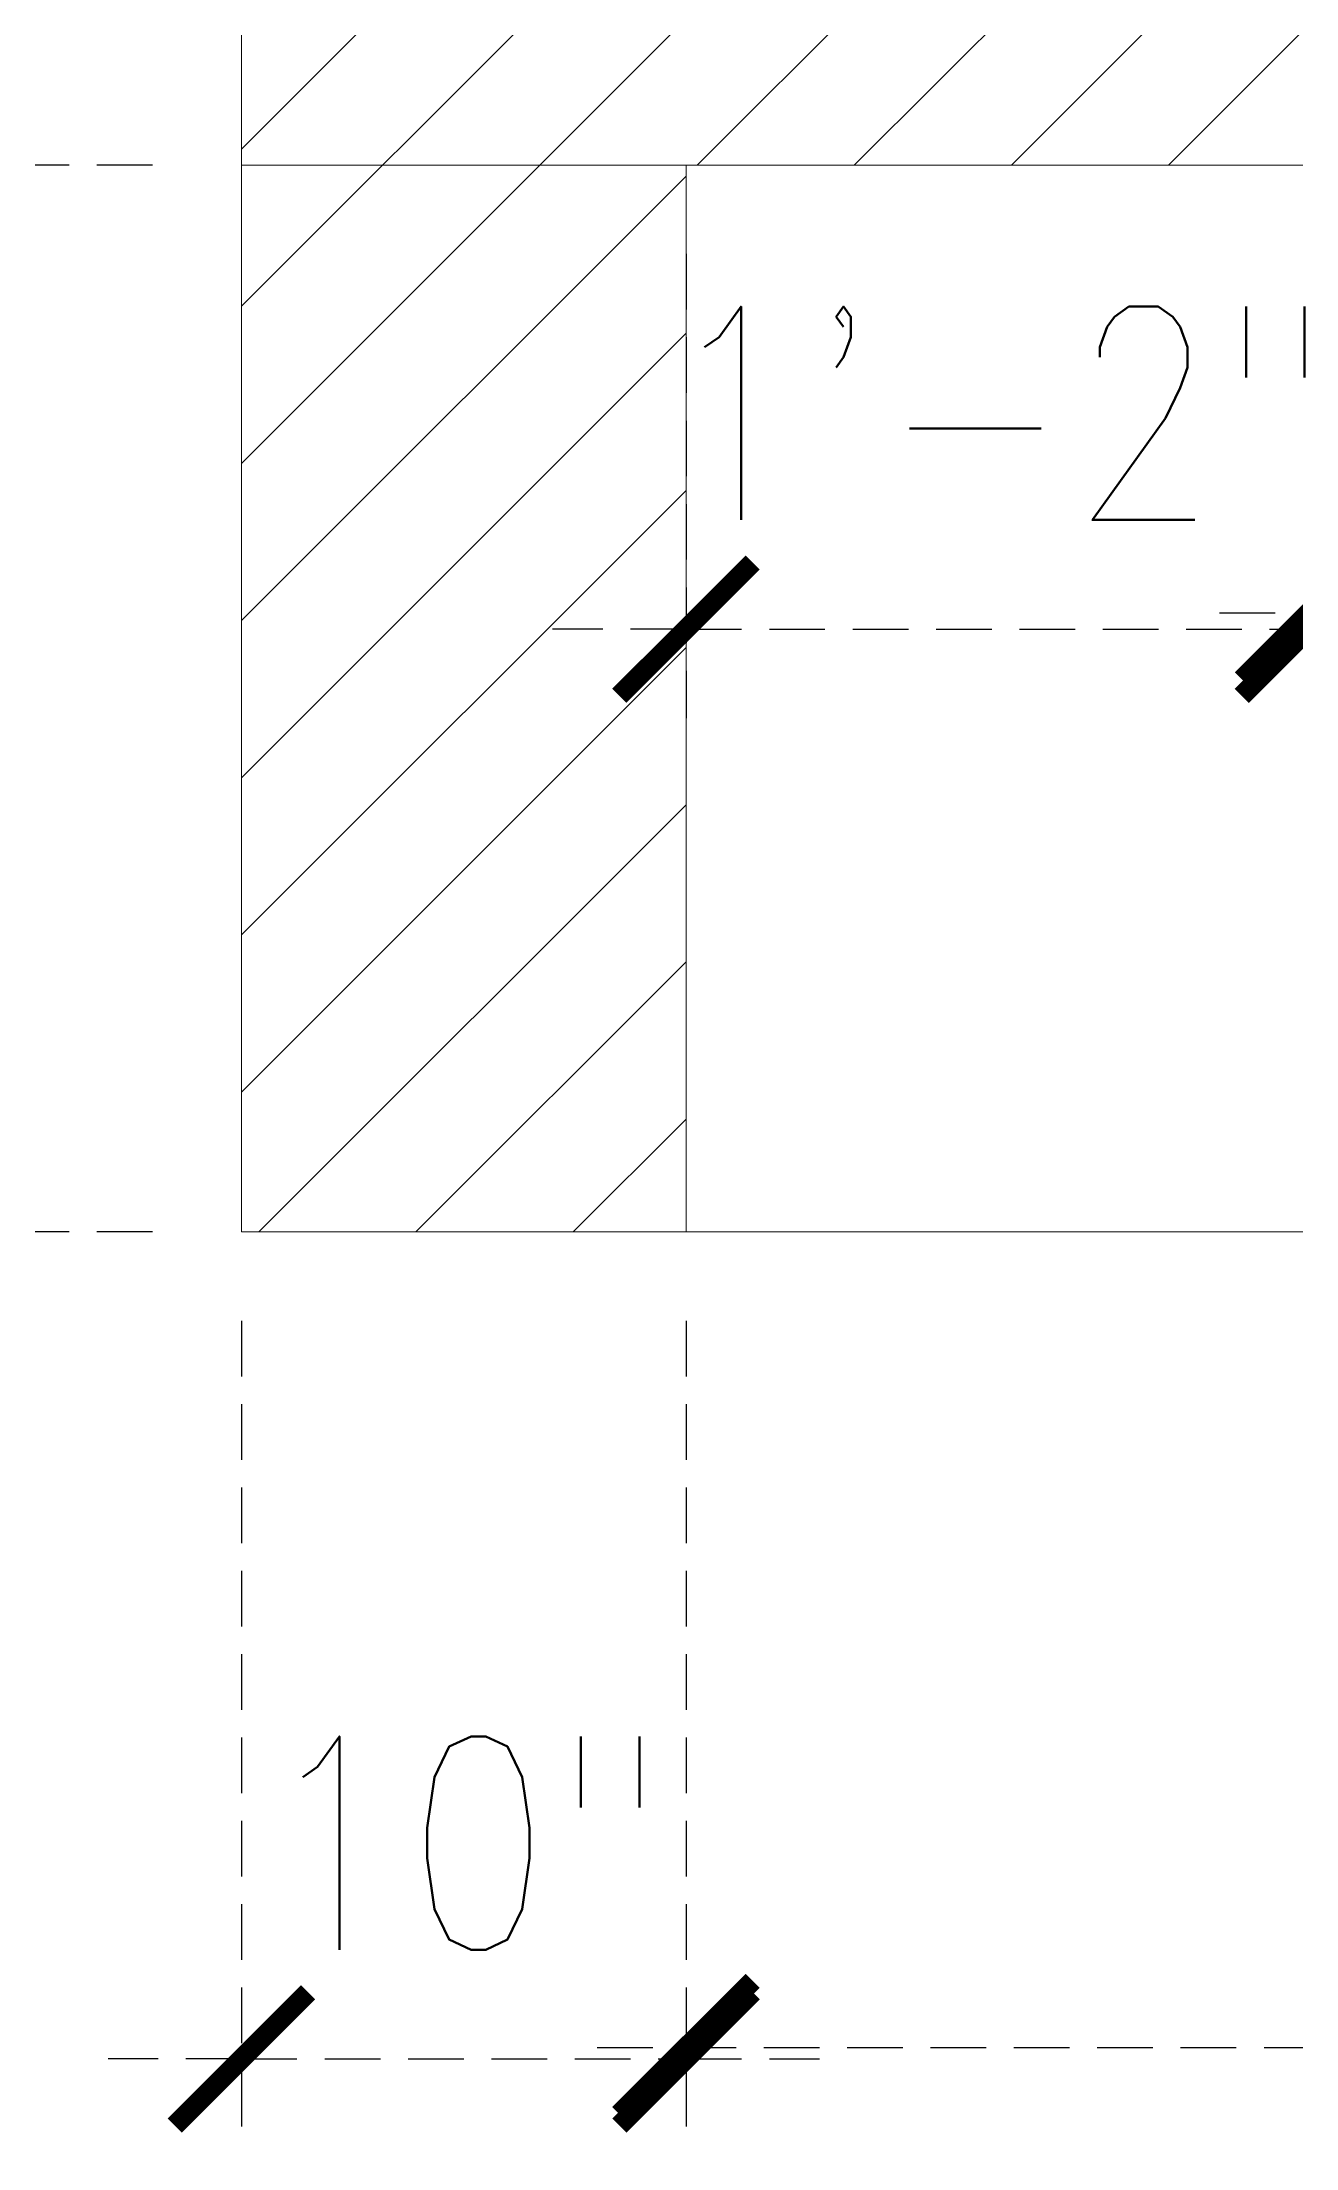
# Model space of a CAD drawing. Header units: inches. Extents: x 151595 to 151821, y -8986 to -8791.
# Drawn here: x 151659.25 to 151687.45, y -8986.39 to -8939.02 of the extents above; entities that cross this region are included whole.
import ezdxf

# ---------------------------------------------------------------- set-up
doc = ezdxf.new("R2010")
doc.units = ezdxf.units.IN
doc.header["$MEASUREMENT"] = 0
doc.header["$PDMODE"] = 35
doc.header["$PDSIZE"] = 1
doc.linetypes.add('CENTER', pattern=[2, 1.25, -0.25, 0.25, -0.25])
doc.linetypes.add('DASHED2', pattern=[0.375, 0.25, -0.125])
doc.layers.get('Defpoints').update_dxf_attribs({"linetype": 'CONTINUOUS'})
for name, color, linetype in [('LCONT-RD', 1, 'CONTINUOUS'), ('LGRID-RD', 253, 'CENTER'), ('LOT', 4, 'CONTINUOUS')]:
    doc.layers.add(name, color=color, linetype=linetype)
doc.styles.add('100', font='romans.shx', dxfattribs={"width": 0.8, "height": 4.8})
doc.dimstyles.get("Standard").update_dxf_attribs({"dimtxt": 0.18, "dimasz": 3, "dimexe": 2, "dimexo": 2, "dimgap": 2, "dimtad": 1, "dimdec": 4, "dimzin": 3, "dimdsep": 46, "dimlunit": 4, "dimtxsty": '100', "dimblk": 'ARCHTICK', "dimcen": 1, "dimdle": 2, "dimclrd": 256, "dimclrt": 2, "dimaunit": 1, "dimazin": 3, "dimtfac": 1, "dimtdec": 4, "dimtix": 1, "dimtmove": 0, "dimatfit": 3, "dimfxl": 1, "dimfrac": 2, "dimtolj": 1, "dimtzin": 0, "dimarcsym": 0})

# ---------------------------------------------------------------- blocks, each defined once
blk = doc.blocks.new('_ArchTick')
at = {"layer": 'LGRID-RD', "color": 0, "const_width": 0.15}
blk.add_lwpolyline([(-0.5, -0.5), (0.5, 0.5)], dxfattribs=at)
blk = doc.blocks.new('*D278')
at = {"layer": 'Defpoints', "color": 0, "linetype": 'DASHED2', "lineweight": 9, "ltscale": 5}
for p in [(151663.732, -8905.79), (151641.045, -8941.79), (151663.732, -8941.79)]:
    blk.add_point(p, dxfattribs=at)
at = {"layer": 'LOT', "linetype": 'DASHED2', "lineweight": -2, "ltscale": 5}
blk.add_line((151641.045, -8903.79), (151641.045, -8943.79), dxfattribs=at)
at = {"layer": 'LOT', "color": 0, "linetype": 'DASHED2', "lineweight": -2, "ltscale": 5}
for p, q in [((151661.732, -8905.79), (151639.045, -8905.79)), ((151661.732, -8941.79), (151639.045, -8941.79))]:
    blk.add_line(p, q, dxfattribs=at)
at = {"layer": 'LOT', "linetype": 'DASHED2', "lineweight": -2, "ltscale": 5, "xscale": 3, "yscale": 3, "zscale": 3}
for p, rotation in [((151641.045, -8905.79), 90), ((151641.045, -8941.79), 270)]:
    blk.add_blockref('_ArchTick', p, dxfattribs=dict(at, rotation=rotation))
at = {"layer": 'LOT', "color": 2, "linetype": 'DASHED2', "lineweight": 9, "ltscale": 5, "insert": (151636.188, -8923.79), "char_height": 4.8, "attachment_point": 5, "rotation": 90, "style": '100'}
blk.add_mtext('\\A1;3\'-0"', dxfattribs=at)
blk = doc.blocks.new('*D279')
at = {"layer": 'Defpoints', "color": 0, "linetype": 'DASHED2', "lineweight": 9, "ltscale": 5}
for p in [(151663.732, -8941.79), (151640.212, -8965.79), (151663.732, -8965.79)]:
    blk.add_point(p, dxfattribs=at)
at = {"layer": 'LOT', "linetype": 'DASHED2', "lineweight": -2, "ltscale": 5}
blk.add_line((151640.212, -8939.79), (151640.212, -8967.79), dxfattribs=at)
at = {"layer": 'LOT', "color": 0, "linetype": 'DASHED2', "lineweight": -2, "ltscale": 5}
for p, q in [((151661.732, -8941.79), (151638.212, -8941.79)), ((151661.732, -8965.79), (151638.212, -8965.79))]:
    blk.add_line(p, q, dxfattribs=at)
at = {"layer": 'LOT', "linetype": 'DASHED2', "lineweight": -2, "ltscale": 5, "xscale": 3, "yscale": 3, "zscale": 3}
for p, rotation in [((151640.212, -8941.79), 90), ((151640.212, -8965.79), 270)]:
    blk.add_blockref('_ArchTick', p, dxfattribs=dict(at, rotation=rotation))
at = {"layer": 'LOT', "color": 2, "linetype": 'DASHED2', "lineweight": 9, "ltscale": 5, "insert": (151635.355, -8953.79), "char_height": 4.8, "attachment_point": 5, "rotation": 90, "style": '100'}
blk.add_mtext('\\A1;2\'-0"', dxfattribs=at)
blk = doc.blocks.new('*D280')
at = {"layer": 'Defpoints', "color": 0, "linetype": 'DASHED2', "lineweight": 9, "ltscale": 5}
for p in [(151661.732, -8821.79), (151602.728, -8965.79), (151663.732, -8965.79)]:
    blk.add_point(p, dxfattribs=at)
at = {"layer": 'LOT', "linetype": 'DASHED2', "lineweight": -2, "ltscale": 5}
blk.add_line((151602.728, -8819.79), (151602.728, -8967.79), dxfattribs=at)
at = {"layer": 'LOT', "color": 0, "linetype": 'DASHED2', "lineweight": -2, "ltscale": 5}
for p, q in [((151659.732, -8821.79), (151600.728, -8821.79)), ((151661.732, -8965.79), (151600.728, -8965.79))]:
    blk.add_line(p, q, dxfattribs=at)
at = {"layer": 'LOT', "linetype": 'DASHED2', "lineweight": -2, "ltscale": 5, "xscale": 3, "yscale": 3, "zscale": 3}
for p, rotation in [((151602.728, -8821.79), 90), ((151602.728, -8965.79), 270)]:
    blk.add_blockref('_ArchTick', p, dxfattribs=dict(at, rotation=rotation))
at = {"layer": 'LOT', "color": 2, "linetype": 'DASHED2', "lineweight": 9, "ltscale": 5, "insert": (151597.871, -8893.79), "char_height": 4.8, "attachment_point": 5, "rotation": 90, "style": '100'}
blk.add_mtext('\\A1;12\'-0"', dxfattribs=at)
blk = doc.blocks.new('*D281')
at = {"layer": 'Defpoints', "color": 0, "linetype": 'DASHED2', "lineweight": 9, "ltscale": 5}
for p in [(151663.732, -8965.79), (151673.732, -8965.79), (151673.732, -8984.394)]:
    blk.add_point(p, dxfattribs=at)
at = {"layer": 'LOT', "color": 0, "linetype": 'DASHED2', "lineweight": -2, "ltscale": 5}
for p, q in [((151663.732, -8967.79), (151663.732, -8986.394)), ((151673.732, -8967.79), (151673.732, -8986.394))]:
    blk.add_line(p, q, dxfattribs=at)
at = {"layer": 'LOT', "linetype": 'DASHED2', "lineweight": -2, "ltscale": 5}
for p, q in [((151663.732, -8984.394), (151660.732, -8984.394)), ((151663.732, -8984.394), (151673.732, -8984.394)), ((151673.732, -8984.394), (151676.732, -8984.394))]:
    blk.add_line(p, q, dxfattribs=at)
at = {"layer": 'LOT', "linetype": 'DASHED2', "lineweight": -2, "ltscale": 5, "xscale": 3, "yscale": 3, "zscale": 3}
blk.add_blockref('_ArchTick', (151663.732, -8984.394), dxfattribs=at)
at = {"layer": 'LOT', "linetype": 'DASHED2', "lineweight": -2, "ltscale": 5, "xscale": 3, "yscale": 3, "zscale": 3, "rotation": 180}
blk.add_blockref('_ArchTick', (151673.732, -8984.394), dxfattribs=at)
at = {"layer": 'LOT', "color": 2, "linetype": 'DASHED2', "lineweight": 9, "ltscale": 5, "insert": (151668.732, -8979.537), "char_height": 4.8, "attachment_point": 5, "style": '100'}
blk.add_mtext('\\A1;10"', dxfattribs=at)
blk = doc.blocks.new('*D282')
at = {"layer": 'Defpoints', "color": 0, "linetype": 'DASHED2', "lineweight": 9, "ltscale": 5}
for p in [(151673.732, -8965.79), (151773.732, -8965.79), (151773.732, -8984.135)]:
    blk.add_point(p, dxfattribs=at)
at = {"layer": 'LOT', "color": 0, "linetype": 'DASHED2', "lineweight": -2, "ltscale": 5}
for p, q in [((151673.732, -8967.79), (151673.732, -8986.135)), ((151773.732, -8967.79), (151773.732, -8986.135))]:
    blk.add_line(p, q, dxfattribs=at)
at = {"layer": 'LOT', "linetype": 'DASHED2', "lineweight": -2, "ltscale": 5}
blk.add_line((151671.732, -8984.135), (151775.732, -8984.135), dxfattribs=at)
at = {"layer": 'LOT', "linetype": 'DASHED2', "lineweight": -2, "ltscale": 5, "xscale": 3, "yscale": 3, "zscale": 3, "rotation": 180}
blk.add_blockref('_ArchTick', (151673.732, -8984.135), dxfattribs=at)
at = {"layer": 'LOT', "linetype": 'DASHED2', "lineweight": -2, "ltscale": 5, "xscale": 3, "yscale": 3, "zscale": 3}
blk.add_blockref('_ArchTick', (151773.732, -8984.135), dxfattribs=at)
at = {"layer": 'LOT', "color": 2, "linetype": 'DASHED2', "lineweight": 9, "ltscale": 5, "insert": (151723.732, -8979.278), "char_height": 4.8, "attachment_point": 5, "style": '100'}
blk.add_mtext('\\A1;8\'-4"', dxfattribs=at)
blk = doc.blocks.new('*D285')
at = {"layer": 'Defpoints', "color": 0, "linetype": 'DASHED2', "lineweight": 9, "ltscale": 5}
for p in [(151673.732, -8941.79), (151687.732, -8941.79), (151687.732, -8952.229)]:
    blk.add_point(p, dxfattribs=at)
at = {"layer": 'LOT', "color": 0, "linetype": 'DASHED2', "lineweight": -2, "ltscale": 5}
for p, q in [((151673.732, -8943.79), (151673.732, -8954.229)), ((151687.732, -8943.79), (151687.732, -8954.229))]:
    blk.add_line(p, q, dxfattribs=at)
at = {"layer": 'LOT', "linetype": 'DASHED2', "lineweight": -2, "ltscale": 5}
for p, q in [((151673.732, -8952.229), (151670.732, -8952.229)), ((151673.732, -8952.229), (151687.732, -8952.229)), ((151687.732, -8952.229), (151690.732, -8952.229))]:
    blk.add_line(p, q, dxfattribs=at)
at = {"layer": 'LOT', "linetype": 'DASHED2', "lineweight": -2, "ltscale": 5, "xscale": 3, "yscale": 3, "zscale": 3}
blk.add_blockref('_ArchTick', (151673.732, -8952.229), dxfattribs=at)
at = {"layer": 'LOT', "linetype": 'DASHED2', "lineweight": -2, "ltscale": 5, "xscale": 3, "yscale": 3, "zscale": 3, "rotation": 180}
blk.add_blockref('_ArchTick', (151687.732, -8952.229), dxfattribs=at)
at = {"layer": 'LOT', "color": 2, "linetype": 'DASHED2', "lineweight": 9, "ltscale": 5, "insert": (151680.732, -8947.372), "char_height": 4.8, "attachment_point": 5, "style": '100'}
blk.add_mtext('\\A1;1\'-2"', dxfattribs=at)
blk = doc.blocks.new('*D286')
at = {"layer": 'Defpoints', "color": 0, "linetype": 'DASHED2', "lineweight": 9, "ltscale": 5}
for p in [(151687.732, -8941.79), (151723.732, -8941.79), (151723.732, -8951.861)]:
    blk.add_point(p, dxfattribs=at)
at = {"layer": 'LOT', "color": 0, "linetype": 'DASHED2', "lineweight": -2, "ltscale": 5}
for p, q in [((151687.732, -8943.79), (151687.732, -8953.861)), ((151723.732, -8943.79), (151723.732, -8953.861))]:
    blk.add_line(p, q, dxfattribs=at)
at = {"layer": 'LOT', "linetype": 'DASHED2', "lineweight": -2, "ltscale": 5}
blk.add_line((151685.732, -8951.861), (151725.732, -8951.861), dxfattribs=at)
at = {"layer": 'LOT', "linetype": 'DASHED2', "lineweight": -2, "ltscale": 5, "xscale": 3, "yscale": 3, "zscale": 3, "rotation": 180}
blk.add_blockref('_ArchTick', (151687.732, -8951.861), dxfattribs=at)
at = {"layer": 'LOT', "linetype": 'DASHED2', "lineweight": -2, "ltscale": 5, "xscale": 3, "yscale": 3, "zscale": 3}
blk.add_blockref('_ArchTick', (151723.732, -8951.861), dxfattribs=at)
at = {"layer": 'LOT', "color": 2, "linetype": 'DASHED2', "lineweight": 9, "ltscale": 5, "insert": (151705.732, -8947.004), "char_height": 4.8, "attachment_point": 5, "style": '100'}
blk.add_mtext('\\A1;3\'-0"', dxfattribs=at)

msp = doc.modelspace()

# ---------------------------------------------------------------- hatches: boundary and pattern name
at = {"layer": 'LOT', "linetype": 'Continuous', "lineweight": 9, "ltscale": 5}
h = msp.add_hatch(dxfattribs=at)
h.set_pattern_fill('ANSI31', scale=20, style=0)
h.paths.add_polyline_path([(151737.73225, -8821.79048), (151663.73225, -8821.79048), (151663.73225, -8857.79048), (151673.73225, -8857.79048), (151673.73225, -8831.79048), (151737.73225, -8831.79048)])
h.paths.add_polyline_path([(151687.73225, -8931.79048), (151673.73225, -8931.79048), (151673.73225, -8905.79048), (151663.73225, -8905.79048), (151663.73225, -8941.79048), (151687.73225, -8941.79048)])
h.paths.add_polyline_path([(151673.73225, -8941.79048), (151663.73225, -8941.79048), (151663.73225, -8965.79048), (151673.73225, -8965.79048)])
h.paths.add_polyline_path([(151783.73225, -8821.79048), (151773.73225, -8821.79048), (151773.73225, -8941.79048), (151783.73225, -8941.79048)])
h.paths.add_polyline_path([(151783.73225, -8941.79048), (151773.73225, -8941.79048), (151773.73225, -8965.79048), (151783.73225, -8965.79048)])
h.paths.add_polyline_path([(151737.73225, -8931.79048), (151723.73225, -8931.79048), (151723.73225, -8941.79048), (151737.73225, -8941.79048)])

# ---------------------------------------------------------------- linework, layer by layer
at = {"layer": 'LCONT-RD', "color": 7, "linetype": 'Continuous', "lineweight": 9, "ltscale": 5}
for p, q in [((151663.73225, -8905.79048), (151663.73225, -8941.79048)), ((151663.73225, -8941.79048), (151663.73225, -8965.79048)), ((151663.73225, -8941.79048), (151663.73225, -8941.79048)), ((151663.73225, -8941.79048), (151687.73225, -8941.79048)), ((151673.73225, -8941.79048), (151673.73225, -8965.79048)), ((151663.73225, -8965.79048), (151673.73225, -8965.79048)), ((151673.73225, -8965.79048), (151773.73225, -8965.79048))]:
    msp.add_line(p, q, dxfattribs=at)

# ---------------------------------------------------------------- dimensions: what is measured, and where the dimension line sits
at = {"layer": 'LOT', "color": 7, "linetype": 'DASHED2', "lineweight": 9, "ltscale": 5}
for base, p1, p2, picture, middle in [((151602.72841, -8965.79048), (151661.73225, -8821.79048), (151663.73225, -8965.79048), '*D280', (151597.87127, -8893.79048)), ((151641.0447, -8941.79048), (151663.73225, -8905.79048), (151663.73225, -8941.79048), '*D278', (151636.18756, -8923.79048)), ((151640.21192, -8965.79048), (151663.73225, -8941.79048), (151663.73225, -8965.79048), '*D279', (151635.35478, -8953.79048))]:
    dim = msp.add_linear_dim(base=base, p1=p1, p2=p2, angle=90, dimstyle='Standard', dxfattribs=at)
    dim.commit()
    dim.dimension.update_dxf_attribs({"geometry": picture, "text_midpoint": middle})
for base, p1, p2, picture, middle in [((151687.73225, -8952.22924), (151673.73225, -8941.79048), (151687.73225, -8941.79048), '*D285', (151680.73225, -8947.3721)), ((151723.73225, -8951.86122), (151687.73225, -8941.79048), (151723.73225, -8941.79048), '*D286', (151705.73225, -8947.00408)), ((151673.73225, -8984.3944), (151663.73225, -8965.79048), (151673.73225, -8965.79048), '*D281', (151668.73225, -8979.53726)), ((151773.73225, -8984.13502), (151673.73225, -8965.79048), (151773.73225, -8965.79048), '*D282', (151723.73225, -8979.27788))]:
    dim = msp.add_linear_dim(base=base, p1=p1, p2=p2, dimstyle='Standard', dxfattribs=at)
    dim.commit()
    dim.dimension.update_dxf_attribs({"geometry": picture, "text_midpoint": middle})

doc.saveas('drawing.dxf')
